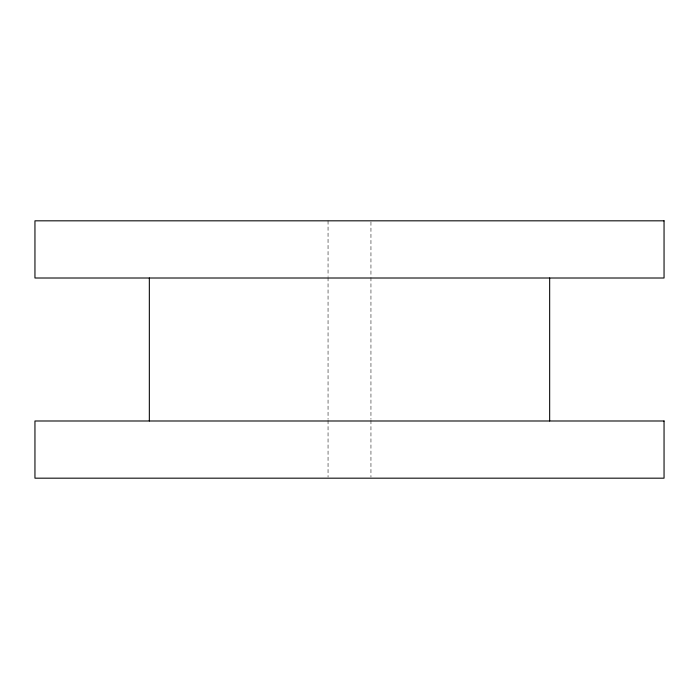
<?xml version="1.0" encoding="UTF-8"?>
<svg xmlns="http://www.w3.org/2000/svg" width="699" height="699" viewBox="0 0 699 699"><rect width="100%" height="100%" fill="white"/><g stroke="black" fill="none" stroke-linecap="round" stroke-linejoin="round"><path stroke-width="0.52" stroke-dasharray="3.5 2.62" d="M370.951 221.915L370.951 276.437M370.951 277.529L370.951 419.295M370.951 420.379L370.951 477.085M328.049 220.823L328.049 276.437M328.049 277.529L328.049 419.295M328.049 420.379L328.049 477.085"/><path stroke-width="1.05" d="M549.667 278.01L549.667 420.99M149.333 278.01L149.333 420.99M664.05 220.823L34.95 220.823L34.95 278.01L664.05 278.01L664.05 220.823M664.05 420.99L34.95 420.99L34.95 478.177L664.05 478.177L664.05 420.99"/></g></svg>
